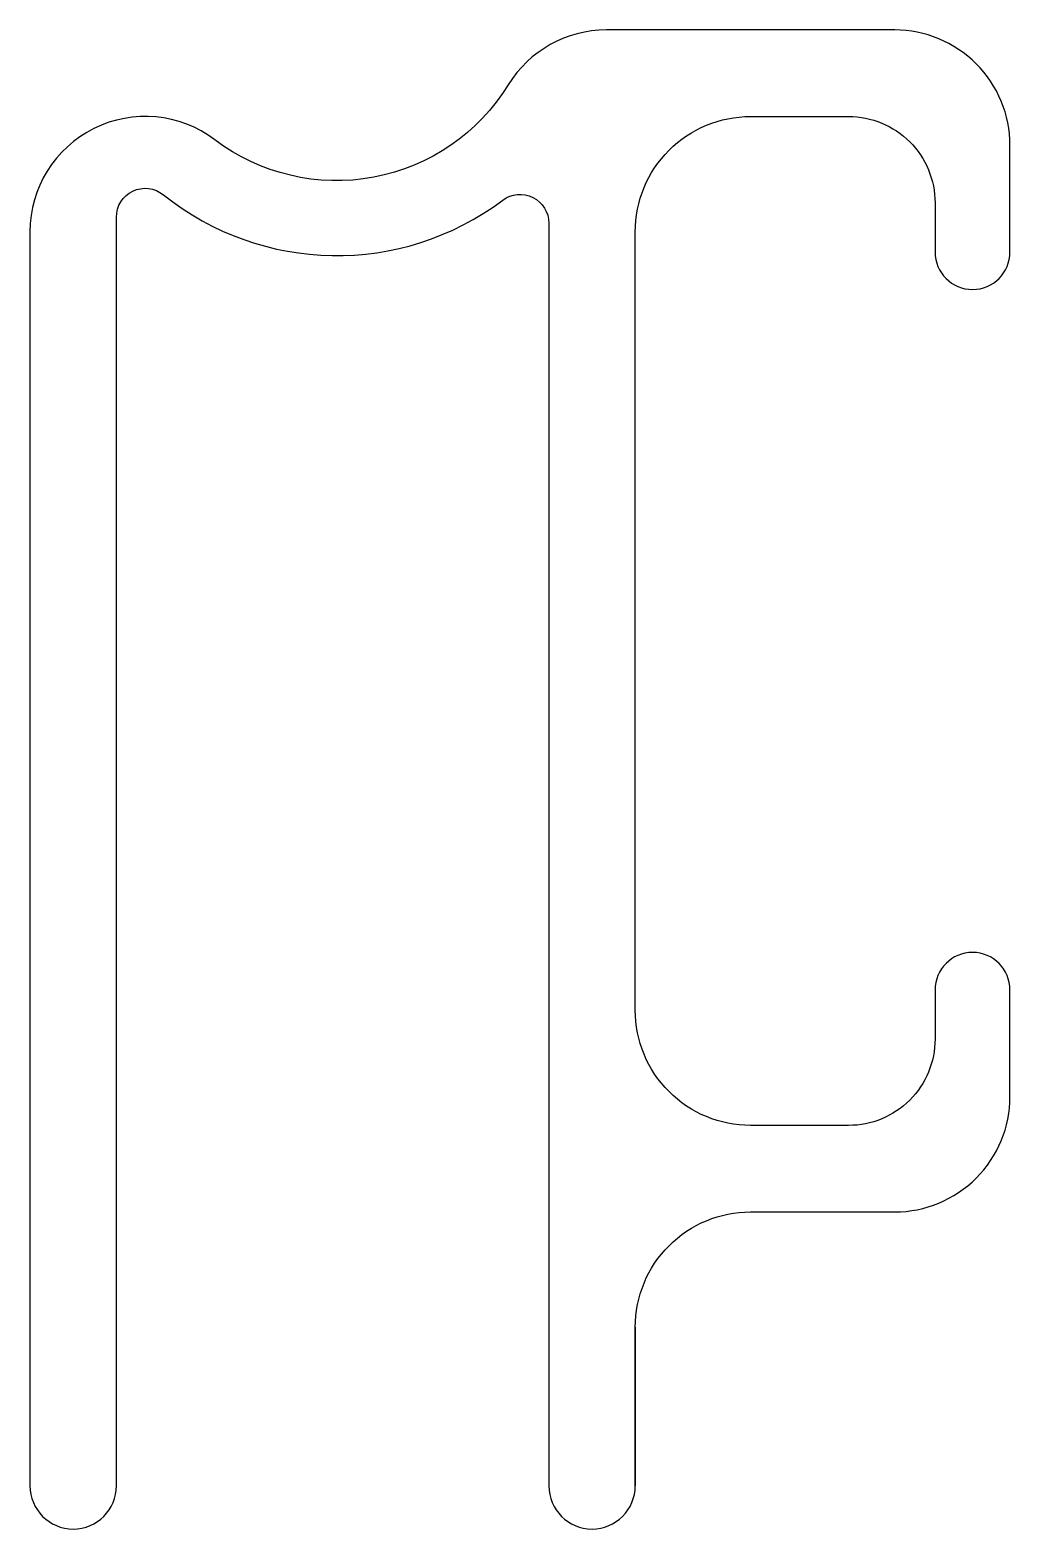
# Model space of a CAD drawing. Extents: x 257.9 to 274.9, y 246.4 to 272.4.
import ezdxf

# ---------------------------------------------------------------- set-up
doc = ezdxf.new("R2010")
doc.units = 0
doc.layers.add('ANA', color=220, linetype='CONTINUOUS')

msp = doc.modelspace()

# ---------------------------------------------------------------- linework, layer by layer
at = {"layer": 'ANA'}
msp.add_lwpolyline([(268.441, 249.864), (268.441, 247.114), (268.441, 249.564), (268.441, 249.864, -0.414214), (270.441, 251.864), (272.941, 251.864, 0.414214), (274.941, 253.864), (274.941, 255.614), (274.941, 255.714, 1), (273.641, 255.714), (273.641, 254.864, -0.414214), (272.141, 253.364), (271.941, 253.364), (270.441, 253.364, -0.414214), (268.441, 255.364), (268.441, 268.864, -0.414214), (270.441, 270.864), (271.941, 270.864), (272.141, 270.864, -0.414214), (273.641, 269.364), (273.641, 268.514, 1), (274.941, 268.514), (274.941, 268.614), (274.941, 270.364, 0.414214), (272.941, 272.364), (268.941, 272.364), (267.941, 272.364, 0.260231), (266.239, 271.414, -0.442376), (261.148, 270.459, 0.619466), (257.941, 268.864), (257.941, 247.114, 1), (259.441, 247.114), (259.441, 250.864), (259.441, 268.107), (259.441, 269.118, -0.629497), (260.255, 269.507, 0.342647), (266.141, 269.412, -0.618181), (266.941, 269.012), (266.941, 268.108), (266.941, 267.274), (266.941, 250.864), (266.941, 247.114, 1), (268.441, 247.114)], format="xyb", dxfattribs=at)

doc.saveas('drawing.dxf')
